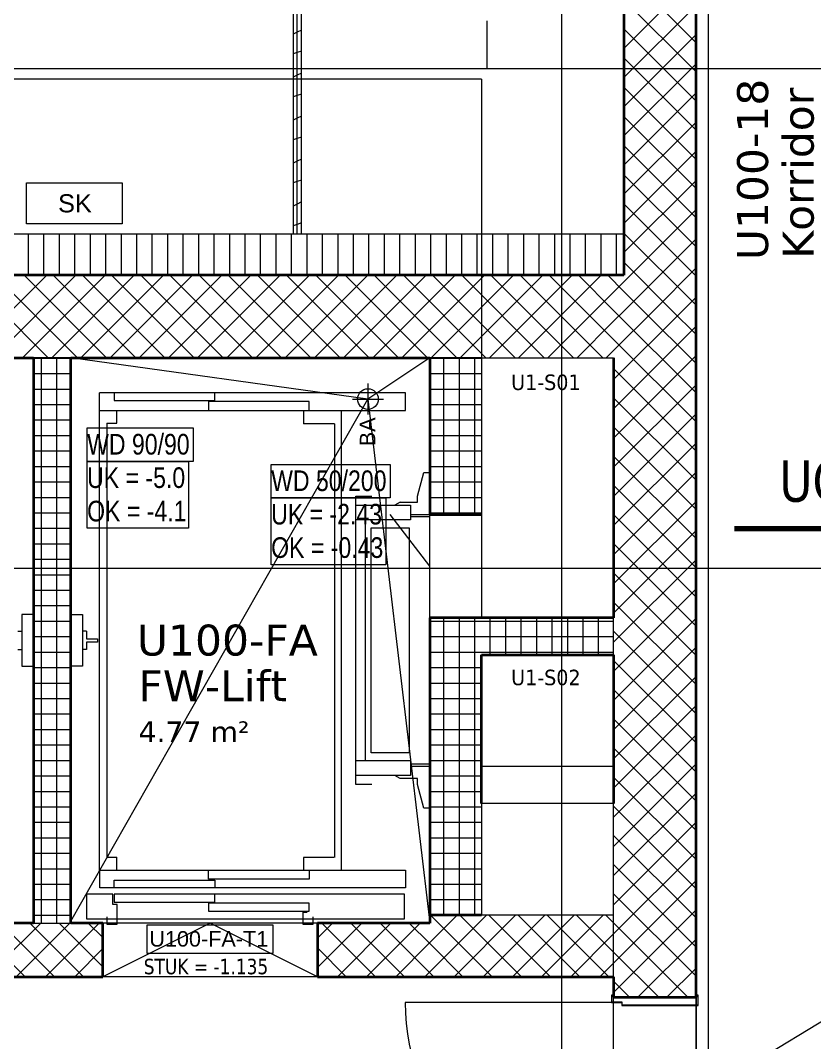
# Model space of a CAD drawing. Extents: x -1907 to 937, y -179 to 966.
# Drawn here: x -398.1 to -321.2, y 424.4 to 523.5 of the extents above; entities that cross this region are included whole.
import ezdxf
from ezdxf.lldxf.tags import DXFTag

# ---------------------------------------------------------------- set-up
doc = ezdxf.new("R2010")
doc.units = 0
doc.layers.get('0').update_dxf_attribs({"lineweight": 13})
for name, color, linetype, lineweight in [('A-____-NOTE-TEXT', 7, 'Continuous', 9), ('A-AREA-____-IDEN', 7, 'Continuous', 5), ('A-DETL-____-HDLN', 7, '_Verdeckte Linien_', 9), ('A-DETL-____-IDEN', 7, 'Continuous', 5), ('A-DETL-GENF-HDLN', 7, '_Verdeckte Linien_', 9), ('A-DOOR-____-IDEN', 7, 'Continuous', 5), ('A-DOOR-____-OTLN', 7, 'Continuous', 9), ('A-DOOR-FRAM-MCUT', 7, 'Continuous', 9), ('A-DOOR-OPNG-OTLN', 7, 'Continuous', 9), ('A-FLOR-____-OTLN', 7, 'Continuous', 9), ('A-FLOR-____-OVHD', 7, 'Strichpunkt - Fein', 9), ('A-GENM-____-IDEN', 7, 'Continuous', 5), ('A-GENM-____-OTLN', 7, 'Continuous', 9), ('A-WALL-____-MCUT', 7, 'Continuous', 35), ('A-WALL-____-PATT', 7, 'Continuous', 35), ('A-WALL-FNSH-MCUT', 7, 'Continuous', 35), ('I-WALL-____-OTLN', 7, 'Continuous', 9), ('S-GRID-____-OTLN', 7, 'Continuous', 5)]:
    doc.layers.add(name, color=color, linetype=linetype, lineweight=lineweight)
doc.layers.add('EL01_WAN_Schlaufkasten', color=1, linetype='Continuous', lineweight=13, true_color=0xff0000)
doc.layers.add('G-____-____-SYMB', color=7, linetype='Strichpunkt - Weit', lineweight=5, true_color=0x008080)
doc.styles.get("Standard").update_dxf_attribs({"font": 'arial.ttf'})
tags = doc.linetypes.add('_Rasterlinie_', pattern=[0.375, 0.2, -0.05, 0.075, -0.05]).pattern_tags.tags
tags[10:11] = [DXFTag(74, 4), DXFTag(75, 0), DXFTag(340, '0'), DXFTag(46, 1.0), DXFTag(50, 0.0), DXFTag(44, 0.0), DXFTag(45, 0.0)]
tags[8:9] = [DXFTag(74, 4), DXFTag(75, 0), DXFTag(340, '0'), DXFTag(46, 1.0), DXFTag(50, 0.0), DXFTag(44, 0.0), DXFTag(45, 0.0)]
tags[6:7] = [DXFTag(74, 4), DXFTag(75, 0), DXFTag(340, '0'), DXFTag(46, 1.0), DXFTag(50, 0.0), DXFTag(44, 0.0), DXFTag(45, 0.0)]
tags[4:5] = [DXFTag(74, 4), DXFTag(75, 0), DXFTag(340, '0'), DXFTag(46, 1.0), DXFTag(50, 0.0), DXFTag(44, 0.0), DXFTag(45, 0.0)]
tags = doc.linetypes.add('_Schnittlinie_', pattern=[0.3, 0.15, -0.05, 0.05, -0.05]).pattern_tags.tags
tags[10:11] = [DXFTag(74, 4), DXFTag(75, 0), DXFTag(340, '0'), DXFTag(46, 1.0), DXFTag(50, 0.0), DXFTag(44, 0.0), DXFTag(45, 0.0)]
tags[8:9] = [DXFTag(74, 4), DXFTag(75, 0), DXFTag(340, '0'), DXFTag(46, 1.0), DXFTag(50, 0.0), DXFTag(44, 0.0), DXFTag(45, 0.0)]
tags[6:7] = [DXFTag(74, 4), DXFTag(75, 0), DXFTag(340, '0'), DXFTag(46, 1.0), DXFTag(50, 0.0), DXFTag(44, 0.0), DXFTag(45, 0.0)]
tags[4:5] = [DXFTag(74, 4), DXFTag(75, 0), DXFTag(340, '0'), DXFTag(46, 1.0), DXFTag(50, 0.0), DXFTag(44, 0.0), DXFTag(45, 0.0)]
tags = doc.linetypes.add('_Verdeckte Linien_', pattern=[0.15, 0.1, -0.05]).pattern_tags.tags
tags[6:7] = [DXFTag(74, 4), DXFTag(75, 0), DXFTag(340, '0'), DXFTag(46, 1.0), DXFTag(50, 0.0), DXFTag(44, 0.0), DXFTag(45, 0.0)]
tags[4:5] = [DXFTag(74, 4), DXFTag(75, 0), DXFTag(340, '0'), DXFTag(46, 1.0), DXFTag(50, 0.0), DXFTag(44, 0.0), DXFTag(45, 0.0)]
tags = doc.linetypes.add('Grundrissdarstellung Sturz', pattern=[0.25, 0.15, -0.05, 0, -0.05]).pattern_tags.tags
tags[10:11] = [DXFTag(74, 4), DXFTag(75, 0), DXFTag(340, '0'), DXFTag(46, 1.0), DXFTag(50, 0.0), DXFTag(44, 0.0), DXFTag(45, 0.0)]
tags[8:9] = [DXFTag(74, 4), DXFTag(75, 0), DXFTag(340, '0'), DXFTag(46, 1.0), DXFTag(50, 0.0), DXFTag(44, 0.0), DXFTag(45, 0.0)]
tags[6:7] = [DXFTag(74, 4), DXFTag(75, 0), DXFTag(340, '0'), DXFTag(46, 1.0), DXFTag(50, 0.0), DXFTag(44, 0.0), DXFTag(45, 0.0)]
tags[4:5] = [DXFTag(74, 4), DXFTag(75, 0), DXFTag(340, '0'), DXFTag(46, 1.0), DXFTag(50, 0.0), DXFTag(44, 0.0), DXFTag(45, 0.0)]
tags = doc.linetypes.add('Strichpunkt - Fein', pattern=[0.2, 0.1, -0.05, 0, -0.05]).pattern_tags.tags
tags[10:11] = [DXFTag(74, 4), DXFTag(75, 0), DXFTag(340, '0'), DXFTag(46, 1.0), DXFTag(50, 0.0), DXFTag(44, 0.0), DXFTag(45, 0.0)]
tags[8:9] = [DXFTag(74, 4), DXFTag(75, 0), DXFTag(340, '0'), DXFTag(46, 1.0), DXFTag(50, 0.0), DXFTag(44, 0.0), DXFTag(45, 0.0)]
tags[6:7] = [DXFTag(74, 4), DXFTag(75, 0), DXFTag(340, '0'), DXFTag(46, 1.0), DXFTag(50, 0.0), DXFTag(44, 0.0), DXFTag(45, 0.0)]
tags[4:5] = [DXFTag(74, 4), DXFTag(75, 0), DXFTag(340, '0'), DXFTag(46, 1.0), DXFTag(50, 0.0), DXFTag(44, 0.0), DXFTag(45, 0.0)]
tags = doc.linetypes.add('Strichpunkt - Weit', pattern=[0.5, 0.2, -0.15, 0, -0.15]).pattern_tags.tags
tags[10:11] = [DXFTag(74, 4), DXFTag(75, 0), DXFTag(340, '0'), DXFTag(46, 1.0), DXFTag(50, 0.0), DXFTag(44, 0.0), DXFTag(45, 0.0)]
tags[8:9] = [DXFTag(74, 4), DXFTag(75, 0), DXFTag(340, '0'), DXFTag(46, 1.0), DXFTag(50, 0.0), DXFTag(44, 0.0), DXFTag(45, 0.0)]
tags[6:7] = [DXFTag(74, 4), DXFTag(75, 0), DXFTag(340, '0'), DXFTag(46, 1.0), DXFTag(50, 0.0), DXFTag(44, 0.0), DXFTag(45, 0.0)]
tags[4:5] = [DXFTag(74, 4), DXFTag(75, 0), DXFTag(340, '0'), DXFTag(46, 1.0), DXFTag(50, 0.0), DXFTag(44, 0.0), DXFTag(45, 0.0)]

# ---------------------------------------------------------------- blocks, each defined once
blk = doc.blocks.new('Referenz-A0UJ2810XE', base_point=(-1920.131, -159.413))
at = {"layer": 'A-____-NOTE-TEXT', "color": 0, "linetype": 'Continuous', "lineweight": 5, "ltscale": 0.13}
for p, q in [((-364.461, 488.25), (-364.461, 485.25)), ((-365.961, 486.75), (-362.961, 486.75))]:
    blk.add_line(p, q, dxfattribs=at)
blk.add_circle((-364.461, 486.75), 1, dxfattribs=at)
at = {"layer": 'A-DETL-____-HDLN', "color": 0, "linetype": '_Verdeckte Linien_', "ltscale": 0.13}
for p, q in [((-168.061, 518.75), (-537.761, 518.75)), ((-353.461, 517.75), (-526.791, 517.75)), ((-353.461, 517.75), (-353.461, 490.75))]:
    blk.add_line(p, q, dxfattribs=at)
at = {"layer": 'A-DETL-____-IDEN', "color": 0, "linetype": 'Continuous', "ltscale": 0.13}
blk.add_line((-352.911, 518.75), (-352.911, 523.417), dxfattribs=at)
at = {"layer": 'A-DETL-GENF-HDLN', "color": 0, "linetype": '_Verdeckte Linien_', "ltscale": 0.13}
blk.add_line((-168.061, 518.75), (-537.761, 294.75), dxfattribs=at)
at = {"layer": 'A-DOOR-____-IDEN', "color": 0, "linetype": 'Continuous', "ltscale": 0.13}
for p, q in [((-385.852, 435.786), (-373.672, 435.786)), ((-385.852, 433.006), (-385.852, 435.786)), ((-373.672, 435.786), (-373.672, 433.006)), ((-373.672, 433.006), (-385.852, 433.006))]:
    blk.add_line(p, q, dxfattribs=at)
at = {"layer": 'A-DOOR-____-OTLN', "color": 0, "linetype": 'Continuous', "ltscale": 0.13}
for p, q in [((-379.761, 435.95), (-390.161, 430.75)), ((-369.361, 430.75), (-379.761, 435.95))]:
    blk.add_line(p, q, dxfattribs=at)
at = {"layer": 'A-DOOR-____-OTLN', "color": 0, "linetype": 'Grundrissdarstellung Sturz', "ltscale": 0.13}
for p, q in [((-340.661, 407.75), (-340.661, 428.75)), ((-332.661, 407.75), (-332.661, 428.75))]:
    blk.add_line(p, q, dxfattribs=at)
at = {"layer": 'A-DOOR-FRAM-MCUT', "color": 0, "linetype": 'Continuous', "ltscale": 0.13}
for p, q in [((-340.861, 428.95), (-340.861, 428.25)), ((-340.661, 428.95), (-340.861, 428.95)), ((-340.861, 428.25), (-339.861, 428.25)), ((-340.821, 428.29), (-340.821, 428.91)), ((-340.821, 428.91), (-340.661, 428.91)), ((-339.821, 428.29), (-340.821, 428.29)), ((-340.661, 428.91), (-340.661, 428.95)), ((-339.861, 428.25), (-339.861, 427.95)), ((-339.821, 427.99), (-339.821, 428.29)), ((-332.461, 428.95), (-332.661, 428.95)), ((-332.661, 428.95), (-332.661, 428.91)), ((-332.661, 428.91), (-332.501, 428.91)), ((-332.501, 428.91), (-332.501, 427.99)), ((-332.461, 427.95), (-332.461, 428.95)), ((-339.861, 427.95), (-332.461, 427.95)), ((-332.501, 427.99), (-339.821, 427.99))]:
    blk.add_line(p, q, dxfattribs=at)
at = {"layer": 'A-DOOR-OPNG-OTLN', "color": 0, "linetype": 'Continuous', "ltscale": 0.13}
blk.add_line((-340.861, 428.25), (-360.861, 428.25), dxfattribs=at)
blk.add_ellipse((-340.861, 428.25), major_axis=(-20, 0), ratio=1, start_param=0, end_param=1.570796, dxfattribs=at)
at = {"layer": 'A-FLOR-____-OTLN', "color": 0, "linetype": 'Continuous', "ltscale": 0.13}
for p, q in [((-364.461, 486.75), (-393.261, 490.736)), ((-358.461, 490.75), (-364.461, 486.75)), ((-393.261, 436.126), (-364.461, 486.75)), ((-364.461, 486.75), (-358.461, 435.95)), ((-369.361, 435.95), (-390.161, 435.95)), ((-369.361, 430.75), (-390.161, 430.75)), ((-340.661, 428.29), (-340.661, 428.75)), ((-340.661, 408.25), (-340.661, 428.25)), ((-332.661, 428.75), (-332.661, 427.99)), ((-332.661, 427.951), (-332.661, 408.549))]:
    blk.add_line(p, q, dxfattribs=at)
at = {"layer": 'A-FLOR-____-OVHD', "color": 0, "linetype": 'Strichpunkt - Fein', "ltscale": 0.13}
blk.add_line((-331.461, 224.65), (-331.461, 555.55), dxfattribs=at)
at = {"layer": 'A-GENM-____-IDEN', "color": 0, "linetype": 'Continuous', "ltscale": 0.13}
for p, q in [((-391.677, 483.948), (-381.413, 483.948)), ((-391.677, 480.708), (-391.677, 483.948)), ((-381.413, 483.948), (-381.413, 480.708)), ((-391.677, 480.709), (-381.837, 480.709)), ((-391.677, 474.229), (-391.677, 480.709)), ((-381.413, 480.708), (-391.677, 480.708)), ((-381.837, 480.709), (-381.837, 474.229)), ((-373.842, 480.41), (-362.306, 480.41)), ((-373.842, 477.17), (-373.842, 480.41)), ((-362.306, 480.41), (-362.306, 477.17)), ((-373.842, 477.17), (-362.73, 477.17)), ((-373.842, 470.69), (-373.842, 477.17)), ((-362.306, 477.17), (-373.842, 477.17)), ((-362.73, 477.17), (-362.73, 470.69)), ((-358.461, 470.55), (-362.306, 475.55)), ((-381.837, 474.229), (-391.677, 474.229)), ((-362.73, 470.69), (-373.842, 470.69))]:
    blk.add_line(p, q, dxfattribs=at)
at = {"layer": 'A-GENM-____-OTLN', "color": 0, "linetype": 'Continuous', "ltscale": 0.13}
for p, q in [((-353.461, 490.75), (-340.661, 490.75)), ((-353.461, 490.75), (-353.461, 465.55)), ((-340.661, 490.75), (-340.661, 465.55)), ((-360.832, 487.36), (-390.465, 487.36)), ((-390.465, 441.064), (-390.465, 487.36)), ((-389.06, 487.343), (-389.06, 486.598)), ((-389.06, 486.598), (-379.306, 486.598)), ((-379.306, 486.598), (-379.306, 487.343)), ((-360.832, 485.649), (-360.832, 487.36)), ((-390.431, 485.649), (-360.832, 485.649)), ((-388.789, 484.413), (-388.789, 485.649)), ((-379.916, 486.496), (-379.916, 485.649)), ((-370.162, 486.496), (-379.916, 486.496)), ((-370.721, 485.649), (-370.721, 484.362)), ((-370.162, 485.649), (-370.162, 486.496)), ((-367.063, 485.649), (-367.063, 441.064)), ((-389.754, 484.413), (-388.789, 484.413)), ((-389.754, 484.413), (-389.754, 442.351)), ((-367.707, 484.362), (-370.721, 484.362)), ((-367.707, 484.362), (-367.707, 442.3)), ((-359.664, 477.335), (-359.054, 479.638)), ((-359.054, 479.638), (-358.461, 479.638)), ((-365.641, 477.335), (-364.083, 477.335)), ((-365.641, 449.378), (-365.641, 477.335)), ((-361.34, 476.742), (-361.848, 476.455)), ((-361.34, 476.742), (-359.664, 476.742)), ((-359.664, 476.742), (-359.664, 477.335)), ((-365.624, 476.455), (-360.324, 476.455)), ((-360.324, 476.455), (-360.324, 475.049)), ((-360.324, 475.049), (-365.624, 475.049)), ((-364.727, 475.049), (-364.727, 451.664)), ((-358.461, 475.54), (-360.324, 475.54)), ((-358.461, 475.337), (-360.324, 475.337)), ((-364.151, 474.253), (-360.476, 474.253)), ((-364.151, 452.46), (-364.151, 474.253)), ((-360.476, 474.253), (-360.476, 452.46)), ((-396.861, 465.854), (-397.998, 465.854)), ((-397.998, 465.854), (-397.998, 460.859)), ((-393.261, 465.854), (-392.125, 465.854)), ((-392.125, 465.854), (-392.125, 460.859)), ((-340.661, 465.55), (-353.461, 465.55)), ((-398.387, 464.246), (-397.998, 464.246)), ((-391.735, 464.246), (-392.125, 464.246)), ((-391.735, 464.246), (-391.735, 463.518)), ((-391.735, 463.518), (-390.669, 463.518)), ((-391.735, 463.196), (-391.735, 462.468)), ((-390.669, 463.196), (-391.735, 463.196)), ((-390.669, 463.518), (-390.669, 463.196)), ((-398.387, 462.468), (-397.998, 462.468)), ((-391.735, 462.468), (-392.125, 462.468)), ((-397.998, 460.859), (-396.861, 460.859)), ((-392.125, 460.859), (-393.261, 460.859)), ((-360.476, 452.46), (-364.151, 452.46)), ((-360.324, 451.664), (-365.624, 451.664)), ((-360.324, 451.664), (-360.324, 450.259)), ((-360.324, 451.376), (-358.461, 451.376)), ((-360.324, 451.173), (-358.461, 451.173)), ((-360.324, 450.259), (-365.624, 450.259)), ((-361.34, 449.971), (-361.848, 450.259)), ((-359.664, 449.971), (-361.34, 449.971)), ((-359.664, 449.378), (-359.664, 449.971)), ((-364.083, 449.378), (-365.641, 449.378)), ((-359.054, 447.075), (-359.664, 449.378)), ((-358.461, 447.075), (-359.054, 447.075)), ((-340.661, 447.55), (-353.461, 447.55)), ((-353.461, 447.55), (-353.461, 436.75)), ((-340.661, 436.75), (-340.661, 447.55)), ((-389.754, 442.351), (-388.789, 442.351)), ((-388.789, 441.03), (-388.789, 442.351)), ((-367.758, 442.3), (-370.721, 442.3)), ((-370.721, 442.3), (-370.721, 441.03)), ((-390.431, 439.354), (-390.431, 441.064)), ((-390.431, 441.064), (-360.832, 441.064)), ((-379.916, 440.217), (-379.916, 441.064)), ((-370.162, 441.064), (-370.162, 440.217)), ((-360.832, 441.064), (-360.832, 439.354)), ((-389.06, 439.371), (-389.06, 440.116)), ((-389.06, 440.116), (-379.306, 440.116)), ((-370.162, 440.217), (-379.916, 440.217)), ((-379.306, 440.116), (-379.306, 439.371)), ((-360.832, 439.354), (-390.431, 439.354)), ((-391.752, 438.761), (-391.752, 436.356)), ((-389.195, 438.761), (-391.752, 438.761)), ((-389.195, 437.762), (-389.195, 438.761)), ((-389.06, 438.761), (-389.06, 437.982)), ((-379.306, 438.761), (-389.06, 438.761)), ((-389.06, 437.982), (-379.306, 437.982)), ((-360.917, 438.761), (-379.306, 438.761)), ((-379.306, 437.982), (-379.306, 438.761)), ((-360.917, 436.356), (-360.917, 438.761)), ((-388.755, 437.762), (-389.195, 437.762)), ((-388.755, 435.848), (-388.755, 437.762)), ((-379.916, 437.88), (-379.916, 437.118)), ((-370.162, 437.88), (-379.916, 437.88)), ((-379.916, 437.118), (-370.162, 437.118)), ((-370.755, 437), (-370.365, 437)), ((-370.755, 437), (-370.755, 435.848)), ((-370.162, 437.118), (-370.162, 437.88)), ((-391.752, 436.356), (-360.917, 436.356)), ((-389.754, 436.56), (-389.754, 435.848)), ((-369.756, 435.848), (-369.756, 436.56)), ((-353.461, 436.75), (-340.661, 436.75)), ((-389.754, 435.848), (-388.755, 435.848)), ((-370.755, 435.848), (-369.756, 435.848))]:
    blk.add_line(p, q, dxfattribs=at)
at = {"layer": 'A-GENM-____-OTLN', "color": 0, "linetype": '_Verdeckte Linien_', "ltscale": 0.13}
for p, q in [((-340.661, 465.55), (-340.661, 490.75)), ((-353.461, 465.55), (-340.661, 465.55)), ((-340.661, 461.95), (-353.461, 461.95)), ((-353.461, 461.95), (-353.461, 451.15)), ((-340.661, 451.15), (-340.661, 461.95)), ((-353.461, 451.15), (-340.661, 451.15))]:
    blk.add_line(p, q, dxfattribs=at)
at = {"layer": 'A-WALL-____-MCUT', "color": 0, "linetype": 'Continuous', "ltscale": 0.35}
for p, q in [((-339.661, 594.15), (-339.661, 498.75)), ((-332.661, 428.75), (-332.661, 556.75)), ((-339.661, 498.75), (-467.061, 498.75)), ((-431.661, 490.75), (-396.861, 490.75)), ((-396.861, 490.75), (-396.861, 435.95)), ((-393.261, 490.75), (-358.461, 490.75)), ((-393.261, 435.95), (-393.261, 490.75)), ((-358.461, 490.75), (-358.461, 475.55)), ((-340.661, 490.75), (-340.661, 465.55)), ((-358.461, 475.55), (-353.461, 475.55)), ((-358.461, 465.55), (-358.461, 435.95)), ((-340.661, 465.55), (-358.461, 465.55)), ((-353.461, 447.55), (-353.461, 461.95)), ((-353.461, 461.95), (-340.661, 461.95)), ((-340.661, 461.95), (-340.661, 447.55)), ((-358.461, 436.75), (-353.461, 436.75)), ((-396.861, 435.95), (-399.961, 435.95)), ((-390.161, 435.95), (-393.261, 435.95)), ((-390.161, 430.75), (-390.161, 435.95)), ((-358.461, 435.95), (-369.361, 435.95)), ((-369.361, 435.95), (-369.361, 430.75)), ((-399.961, 430.75), (-390.161, 430.75)), ((-369.361, 430.75), (-340.661, 430.75)), ((-340.661, 430.75), (-340.661, 428.75)), ((-340.661, 428.75), (-332.661, 428.75))]:
    blk.add_line(p, q, dxfattribs=at)
at = {"layer": 'A-WALL-____-MCUT', "color": 0, "linetype": 'Continuous', "lineweight": 9, "ltscale": 0.13}
for p, q in [((-371.311, 502.75), (-371.311, 565.352)), ((-339.661, 502.75), (-467.061, 502.75)), ((-393.261, 490.75), (-396.861, 490.75)), ((-353.461, 490.75), (-358.461, 490.75)), ((-340.661, 461.95), (-340.661, 465.55)), ((-340.661, 430.75), (-340.661, 436.75)), ((-396.861, 435.95), (-393.261, 435.95))]:
    blk.add_line(p, q, dxfattribs=at)
at = {"layer": 'A-WALL-____-PATT', "color": 0, "linetype": 'Continuous', "lineweight": 9, "ltscale": 0.13}
for p, q in [((-332.661, 521.299), (-339.661, 528.299)), ((-339.661, 520.741), (-332.661, 527.741)), ((-332.661, 518.47), (-339.661, 525.47)), ((-339.661, 517.913), (-332.661, 524.913)), ((-371.311, 522.314), (-371.711, 522.114)), ((-370.911, 522.514), (-371.311, 522.314)), ((-332.661, 515.642), (-339.661, 522.642)), ((-339.661, 515.085), (-332.661, 522.085)), ((-371.311, 520.345), (-371.711, 520.212)), ((-370.911, 520.479), (-371.311, 520.345)), ((-332.661, 512.813), (-339.661, 519.813)), ((-339.661, 512.256), (-332.661, 519.256)), ((-370.911, 518.349), (-371.311, 518.149)), ((-371.311, 518.149), (-371.711, 517.949)), ((-370.911, 516.314), (-371.311, 516.181)), ((-332.661, 509.985), (-339.661, 516.985)), ((-339.661, 509.428), (-332.661, 516.428)), ((-371.311, 516.181), (-371.711, 516.047)), ((-371.311, 513.985), (-371.711, 513.785)), ((-370.911, 514.185), (-371.311, 513.985)), ((-332.661, 507.156), (-339.661, 514.156)), ((-339.661, 506.599), (-332.661, 513.599)), ((-371.311, 512.016), (-371.711, 511.883)), ((-370.911, 512.149), (-371.311, 512.016)), ((-332.661, 504.328), (-339.661, 511.328)), ((-339.661, 503.771), (-332.661, 510.771)), ((-371.311, 509.82), (-371.711, 509.62)), ((-370.911, 510.02), (-371.311, 509.82)), ((-332.661, 501.5), (-339.661, 508.5)), ((-371.311, 507.851), (-371.711, 507.718)), ((-370.911, 507.985), (-371.311, 507.851)), ((-339.661, 500.942), (-332.661, 507.942)), ((-371.311, 505.655), (-371.711, 505.455)), ((-370.911, 505.855), (-371.311, 505.655)), ((-332.661, 498.671), (-339.661, 505.671)), ((-339.661, 498.114), (-332.661, 505.114)), ((-371.311, 503.687), (-371.711, 503.553)), ((-370.911, 503.82), (-371.311, 503.687)), ((-397.361, 498.75), (-397.361, 502.75)), ((-395.861, 498.75), (-395.861, 502.75)), ((-394.361, 498.75), (-394.361, 502.75)), ((-392.861, 498.75), (-392.861, 502.75)), ((-391.361, 498.75), (-391.361, 502.75)), ((-389.861, 498.75), (-389.861, 502.75)), ((-388.361, 498.75), (-388.361, 502.75)), ((-386.861, 498.75), (-386.861, 502.75)), ((-385.361, 498.75), (-385.361, 502.75)), ((-383.861, 498.75), (-383.861, 502.75)), ((-382.361, 498.75), (-382.361, 502.75)), ((-380.861, 498.75), (-380.861, 502.75)), ((-379.361, 498.75), (-379.361, 502.75)), ((-377.861, 498.75), (-377.861, 502.75)), ((-376.361, 498.75), (-376.361, 502.75)), ((-374.861, 498.75), (-374.861, 502.75)), ((-373.361, 498.75), (-373.361, 502.75)), ((-371.861, 498.75), (-371.861, 502.75)), ((-370.361, 498.75), (-370.361, 502.75)), ((-368.861, 498.75), (-368.861, 502.75)), ((-367.361, 498.75), (-367.361, 502.75)), ((-365.861, 498.75), (-365.861, 502.75)), ((-364.361, 498.75), (-364.361, 502.75)), ((-362.861, 498.75), (-362.861, 502.75)), ((-361.361, 498.75), (-361.361, 502.75)), ((-359.861, 498.75), (-359.861, 502.75)), ((-358.361, 498.75), (-358.361, 502.75)), ((-356.861, 498.75), (-356.861, 502.75)), ((-355.361, 498.75), (-355.361, 502.75)), ((-353.861, 498.75), (-353.861, 502.75)), ((-352.361, 498.75), (-352.361, 502.75)), ((-350.861, 498.75), (-350.861, 502.75)), ((-349.361, 498.75), (-349.361, 502.75)), ((-347.861, 498.75), (-347.861, 502.75)), ((-346.361, 498.75), (-346.361, 502.75)), ((-344.861, 498.75), (-344.861, 502.75)), ((-343.361, 498.75), (-343.361, 502.75)), ((-341.861, 498.75), (-341.861, 502.75)), ((-340.361, 498.75), (-340.361, 502.75)), ((-332.661, 495.843), (-339.661, 502.843)), ((-339.597, 495.35), (-332.661, 502.286)), ((-334.997, 495.35), (-339.661, 500.014)), ((-336.768, 495.35), (-332.661, 499.457)), ((-403.594, 490.75), (-395.594, 498.75)), ((-395.451, 490.75), (-403.451, 498.75)), ((-400.765, 490.75), (-392.765, 498.75)), ((-392.623, 490.75), (-400.623, 498.75)), ((-397.937, 490.75), (-389.937, 498.75)), ((-389.794, 490.75), (-397.794, 498.75)), ((-395.109, 490.75), (-387.109, 498.75)), ((-386.966, 490.75), (-394.966, 498.75)), ((-392.28, 490.75), (-384.28, 498.75)), ((-384.137, 490.75), (-392.137, 498.75)), ((-389.452, 490.75), (-381.452, 498.75)), ((-381.309, 490.75), (-389.309, 498.75)), ((-386.623, 490.75), (-378.623, 498.75)), ((-378.48, 490.75), (-386.48, 498.75)), ((-383.795, 490.75), (-375.795, 498.75)), ((-375.652, 490.75), (-383.652, 498.75)), ((-380.966, 490.75), (-372.966, 498.75)), ((-372.824, 490.75), (-380.824, 498.75)), ((-378.138, 490.75), (-370.138, 498.75)), ((-369.995, 490.75), (-377.995, 498.75)), ((-375.31, 490.75), (-367.31, 498.75)), ((-367.167, 490.75), (-375.167, 498.75)), ((-372.481, 490.75), (-364.481, 498.75)), ((-364.338, 490.75), (-372.338, 498.75)), ((-369.653, 490.75), (-361.653, 498.75)), ((-361.51, 490.75), (-369.51, 498.75)), ((-366.824, 490.75), (-358.824, 498.75)), ((-358.681, 490.75), (-366.681, 498.75)), ((-363.996, 490.75), (-355.996, 498.75)), ((-355.853, 490.75), (-363.853, 498.75)), ((-361.167, 490.75), (-353.167, 498.75)), ((-353.025, 490.75), (-361.025, 498.75)), ((-358.339, 490.75), (-350.339, 498.75)), ((-350.196, 490.75), (-358.196, 498.75)), ((-355.511, 490.75), (-347.511, 498.75)), ((-347.368, 490.75), (-355.368, 498.75)), ((-352.682, 490.75), (-344.682, 498.75)), ((-344.539, 490.75), (-352.539, 498.75)), ((-349.854, 490.75), (-341.854, 498.75)), ((-341.711, 490.75), (-349.711, 498.75)), ((-340.661, 492.529), (-346.882, 498.75)), ((-340.654, 495.35), (-344.054, 498.75)), ((-339.661, 497.186), (-341.226, 498.75)), ((-347.025, 490.75), (-339.661, 498.114)), ((-337.826, 495.35), (-339.661, 497.186)), ((-333.94, 495.35), (-332.661, 496.629)), ((-340.661, 494.286), (-339.597, 495.35)), ((-340.661, 491.457), (-336.768, 495.35)), ((-340.661, 488.629), (-333.94, 495.35)), ((-332.661, 487.357), (-340.654, 495.35)), ((-332.661, 490.186), (-337.826, 495.35)), ((-332.661, 493.014), (-334.997, 495.35)), ((-344.197, 490.75), (-340.661, 494.286)), ((-340.661, 485.8), (-332.661, 493.8)), ((-332.661, 484.529), (-340.661, 492.529)), ((-396.861, 490.719), (-393.261, 490.719)), ((-396.101, 435.95), (-396.101, 490.75)), ((-394.601, 435.95), (-394.601, 490.75)), ((-358.461, 490.719), (-353.461, 490.719)), ((-357.101, 475.55), (-357.101, 490.75)), ((-355.601, 475.55), (-355.601, 490.75)), ((-354.101, 475.55), (-354.101, 490.75)), ((-341.368, 490.75), (-340.661, 491.457)), ((-340.661, 482.972), (-332.661, 490.972)), ((-332.661, 481.701), (-340.661, 489.701)), ((-396.861, 489.219), (-393.261, 489.219)), ((-358.461, 489.219), (-353.461, 489.219)), ((-396.861, 487.719), (-393.261, 487.719)), ((-358.461, 487.719), (-353.461, 487.719)), ((-340.661, 480.143), (-332.661, 488.143)), ((-332.661, 478.872), (-340.661, 486.872)), ((-396.861, 486.219), (-393.261, 486.219)), ((-358.461, 486.219), (-353.461, 486.219)), ((-396.861, 484.719), (-393.261, 484.719)), ((-358.461, 484.719), (-353.461, 484.719)), ((-340.661, 477.315), (-332.661, 485.315)), ((-332.661, 476.044), (-340.661, 484.044)), ((-396.861, 483.219), (-393.261, 483.219)), ((-358.461, 483.219), (-353.461, 483.219)), ((-396.861, 481.719), (-393.261, 481.719)), ((-358.461, 481.719), (-353.461, 481.719)), ((-340.661, 474.487), (-332.661, 482.487)), ((-332.661, 473.215), (-340.661, 481.215)), ((-396.861, 480.219), (-393.261, 480.219)), ((-358.461, 480.219), (-353.461, 480.219)), ((-340.661, 471.658), (-332.661, 479.658)), ((-396.861, 478.719), (-393.261, 478.719)), ((-358.461, 478.719), (-353.461, 478.719)), ((-332.661, 470.387), (-340.661, 478.387)), ((-396.861, 477.219), (-393.261, 477.219)), ((-358.461, 477.219), (-353.461, 477.219)), ((-340.661, 468.83), (-332.661, 476.83)), ((-396.861, 475.719), (-393.261, 475.719)), ((-358.461, 475.719), (-353.461, 475.719)), ((-332.661, 467.558), (-340.661, 475.558)), ((-396.861, 474.219), (-393.261, 474.219)), ((-340.661, 466.001), (-332.661, 474.001)), ((-396.861, 472.719), (-393.261, 472.719)), ((-332.661, 464.73), (-340.661, 472.73)), ((-396.861, 471.219), (-393.261, 471.219)), ((-340.661, 463.173), (-332.661, 471.173)), ((-396.861, 469.719), (-393.261, 469.719)), ((-332.661, 461.902), (-340.661, 469.902)), ((-396.861, 468.219), (-393.261, 468.219)), ((-340.661, 460.344), (-332.661, 468.344)), ((-396.861, 466.719), (-393.261, 466.719)), ((-332.661, 459.073), (-340.661, 467.073)), ((-396.861, 465.219), (-393.261, 465.219)), ((-358.461, 465.219), (-353.461, 465.219)), ((-357.101, 436.75), (-357.101, 465.55)), ((-355.601, 436.75), (-355.601, 465.55)), ((-354.101, 436.75), (-354.101, 465.55)), ((-353.461, 465.219), (-340.661, 465.219)), ((-352.601, 461.95), (-352.601, 465.55)), ((-351.101, 461.95), (-351.101, 465.55)), ((-349.601, 461.95), (-349.601, 465.55)), ((-348.101, 461.95), (-348.101, 465.55)), ((-346.601, 461.95), (-346.601, 465.55)), ((-345.101, 461.95), (-345.101, 465.55)), ((-343.601, 461.95), (-343.601, 465.55)), ((-342.101, 461.95), (-342.101, 465.55)), ((-340.661, 457.516), (-332.661, 465.516)), ((-332.661, 456.245), (-340.661, 464.245)), ((-396.861, 463.719), (-393.261, 463.719)), ((-358.461, 463.719), (-353.461, 463.719)), ((-353.461, 463.719), (-340.661, 463.719)), ((-396.861, 462.219), (-393.261, 462.219)), ((-358.461, 462.219), (-353.461, 462.219)), ((-353.461, 462.219), (-340.661, 462.219)), ((-340.661, 454.688), (-332.661, 462.688)), ((-332.661, 453.416), (-340.661, 461.416)), ((-396.861, 460.719), (-393.261, 460.719)), ((-358.461, 460.719), (-353.461, 460.719)), ((-340.661, 451.859), (-332.661, 459.859)), ((-396.861, 459.219), (-393.261, 459.219)), ((-358.461, 459.219), (-353.461, 459.219)), ((-332.661, 450.588), (-340.661, 458.588)), ((-396.861, 457.719), (-393.261, 457.719)), ((-358.461, 457.719), (-353.461, 457.719)), ((-340.661, 449.031), (-332.661, 457.031)), ((-396.861, 456.219), (-393.261, 456.219)), ((-358.461, 456.219), (-353.461, 456.219)), ((-332.661, 447.759), (-340.661, 455.759)), ((-396.861, 454.719), (-393.261, 454.719)), ((-358.461, 454.719), (-353.461, 454.719)), ((-340.661, 446.202), (-332.661, 454.202)), ((-396.861, 453.219), (-393.261, 453.219)), ((-358.461, 453.219), (-353.461, 453.219)), ((-332.661, 444.931), (-340.661, 452.931)), ((-396.861, 451.719), (-393.261, 451.719)), ((-358.461, 451.719), (-353.461, 451.719)), ((-340.661, 443.374), (-332.661, 451.374)), ((-396.861, 450.219), (-393.261, 450.219)), ((-358.461, 450.219), (-353.461, 450.219)), ((-332.661, 442.103), (-340.661, 450.103)), ((-396.861, 448.719), (-393.261, 448.719)), ((-358.461, 448.719), (-353.461, 448.719)), ((-340.661, 440.545), (-332.661, 448.545)), ((-396.861, 447.219), (-393.261, 447.219)), ((-358.461, 447.219), (-353.461, 447.219)), ((-332.661, 439.274), (-340.661, 447.274)), ((-396.861, 445.719), (-393.261, 445.719)), ((-358.461, 445.719), (-353.461, 445.719)), ((-340.661, 437.717), (-332.661, 445.717)), ((-396.861, 444.219), (-393.261, 444.219)), ((-358.461, 444.219), (-353.461, 444.219)), ((-332.661, 436.446), (-340.661, 444.446)), ((-396.861, 442.719), (-393.261, 442.719)), ((-358.461, 442.719), (-353.461, 442.719)), ((-340.661, 434.889), (-332.661, 442.889)), ((-396.861, 441.219), (-393.261, 441.219)), ((-358.461, 441.219), (-353.461, 441.219)), ((-332.661, 433.617), (-340.661, 441.617)), ((-340.661, 432.06), (-332.661, 440.06)), ((-396.861, 439.719), (-393.261, 439.719)), ((-358.461, 439.719), (-353.461, 439.719)), ((-396.861, 438.219), (-393.261, 438.219)), ((-358.461, 438.219), (-353.461, 438.219)), ((-332.661, 430.789), (-340.661, 438.789)), ((-340.661, 429.232), (-332.661, 437.232)), ((-396.861, 436.719), (-393.261, 436.719)), ((-358.461, 434.059), (-355.77, 436.75)), ((-358.461, 431.231), (-352.942, 436.75)), ((-352.422, 430.75), (-358.422, 436.75)), ((-356.114, 430.75), (-350.114, 436.75)), ((-349.593, 430.75), (-355.593, 436.75)), ((-353.285, 430.75), (-347.285, 436.75)), ((-346.765, 430.75), (-352.765, 436.75)), ((-350.457, 430.75), (-344.457, 436.75)), ((-343.936, 430.75), (-349.936, 436.75)), ((-347.628, 430.75), (-341.628, 436.75)), ((-341.108, 430.75), (-347.108, 436.75)), ((-340.661, 433.132), (-344.279, 436.75)), ((-340.661, 435.96), (-341.451, 436.75)), ((-399.961, 432.157), (-396.168, 435.95)), ((-394.848, 430.75), (-399.961, 435.863)), ((-398.54, 430.75), (-393.34, 435.95)), ((-392.02, 430.75), (-397.22, 435.95)), ((-395.712, 430.75), (-390.512, 435.95)), ((-390.161, 431.72), (-394.391, 435.95)), ((-390.161, 434.549), (-391.563, 435.95)), ((-369.361, 434.473), (-367.884, 435.95)), ((-369.361, 431.644), (-365.056, 435.95)), ((-363.735, 430.75), (-368.935, 435.95)), ((-367.427, 430.75), (-362.227, 435.95)), ((-360.907, 430.75), (-366.107, 435.95)), ((-364.599, 430.75), (-359.399, 435.95)), ((-358.461, 431.133), (-363.278, 435.95)), ((-358.461, 433.961), (-360.45, 435.95)), ((-333.451, 428.75), (-340.661, 435.96)), ((-361.77, 430.75), (-358.461, 434.059)), ((-344.8, 430.75), (-340.661, 434.889)), ((-338.315, 428.75), (-332.661, 434.403)), ((-397.676, 430.75), (-399.961, 433.035)), ((-392.883, 430.75), (-390.161, 433.472)), ((-366.564, 430.75), (-369.361, 433.548)), ((-355.25, 430.75), (-358.461, 433.961)), ((-336.279, 428.75), (-340.661, 433.132)), ((-341.971, 430.75), (-340.661, 432.06)), ((-358.942, 430.75), (-358.461, 431.231)), ((-358.078, 430.75), (-358.461, 431.133)), ((-335.486, 428.75), (-332.661, 431.575)), ((-339.108, 428.75), (-340.661, 430.304))]:
    blk.add_line(p, q, dxfattribs=at)
at = {"layer": 'A-WALL-FNSH-MCUT', "color": 0, "linetype": 'Continuous', "lineweight": 9, "ltscale": 0.13}
for p, q in [((-371.711, 565.352), (-371.711, 502.75)), ((-370.911, 502.75), (-370.911, 565.352))]:
    blk.add_line(p, q, dxfattribs=at)
at = {"layer": 'G-____-____-SYMB', "color": 0, "linetype": '_Schnittlinie_', "lineweight": 70, "ltscale": 0.7}
blk.add_line((-328.933, 474.192), (-310.07, 474.192), dxfattribs=at)
at = {"layer": 'I-WALL-____-OTLN', "color": 0, "linetype": 'Continuous', "ltscale": 0.13}
blk.add_line((-358.461, 465.55), (-358.461, 475.55), dxfattribs=at)
at = {"layer": 'S-GRID-____-OTLN', "color": 0, "linetype": '_Rasterlinie_', "ltscale": 0.13}
for p, q in [((-345.661, 186.65), (-345.661, 950.472)), ((-944.261, 470.35), (300.929, 470.35))]:
    blk.add_line(p, q, dxfattribs=at)
at = {"layer": 'A-____-NOTE-TEXT', "color": 0, "linetype": 'Continuous', "lineweight": 5, "ltscale": 0.13, "insert": (-365.255, 482.174), "char_height": 1.5, "attachment_point": 1, "rotation": 90}
blk.add_mtext('{\\fArial;BA}', dxfattribs=at)
at = {"layer": 'A-AREA-____-IDEN', "color": 0, "linetype": 'Continuous', "ltscale": 0.13, "char_height": 3, "attachment_point": 1, "rotation": 90}
for s, insert in [('{\\fVerdana;U100-18}', (-328.685, 500.214)), ('{\\fVerdana;Korridor}', (-324.262, 500.357))]:
    blk.add_mtext(s, dxfattribs=dict(at, insert=insert))
at = {"layer": 'A-AREA-____-IDEN', "color": 0, "linetype": 'Continuous', "ltscale": 0.13, "attachment_point": 1}
for s, insert, char_height in [('{\\W0.9;\\fVerdana;U1-S01}', (-350.584, 489.127), 1.5), ('{\\fVerdana;U100-FA}', (-386.852, 464.883), 3), ('{\\fVerdana;FW-Lift}', (-386.709, 460.46), 3), ('{\\W0.9;\\fVerdana;U1-S02}', (-350.584, 460.509), 1.5), ('{\\fVerdana;4.77 m²}', (-386.7, 455.49), 2)]:
    blk.add_mtext(s, dxfattribs=dict(at, insert=insert, char_height=char_height))
at = {"layer": 'A-DOOR-____-IDEN', "color": 0, "linetype": 'Continuous', "ltscale": 0.13, "char_height": 1.5, "attachment_point": 1}
for s, insert in [('{\\fArial;U100-FA-T1}', (-385.652, 435.168)), ('{\\W0.8;\\fVerdana;STUK = -1.135}', (-386.19, 432.487))]:
    blk.add_mtext(s, dxfattribs=dict(at, insert=insert))
at = {"layer": 'A-GENM-____-IDEN', "color": 0, "linetype": 'Continuous', "ltscale": 0.13, "char_height": 2, "attachment_point": 1}
for s, insert in [('{\\W0.8;\\fArial;WD 90/90}', (-391.677, 483.369)), ('{\\W0.8;\\fArial;UK = -5.0}', (-391.677, 480.129)), ('{\\W0.8;\\fArial;WD 50/200}', (-373.842, 479.83)), ('{\\W0.8;\\fArial;OK = -4.1}', (-391.677, 476.888)), ('{\\W0.8;\\fArial;UK = -2.43}', (-373.842, 476.591)), ('{\\W0.8;\\fArial;OK = -0.43}', (-373.842, 473.349))]:
    blk.add_mtext(s, dxfattribs=dict(at, insert=insert))
at = {"layer": 'G-____-____-SYMB', "color": 0, "linetype": 'Continuous', "ltscale": 0.13, "insert": (-324.594, 480.801), "char_height": 4, "attachment_point": 1}
blk.add_mtext('{\\W0.8;\\fVerdana;UG21}', dxfattribs=at)
blk = doc.blocks.new('Schlaufkasten Decke (multi)-A0UJ28E4XE', base_point=(-397.553, 503.725))
at = {"color": 0, "linetype": 'ByBlock', "lineweight": -2, "ltscale": 0.13}
for p, q in [((-397.553, 507.725), (-388.273, 507.725)), ((-397.553, 503.725), (-397.553, 507.725)), ((-388.273, 507.725), (-388.273, 503.725)), ((-388.273, 503.725), (-397.553, 503.725))]:
    blk.add_line(p, q, dxfattribs=at)
at = {"color": 0, "linetype": 'ByBlock', "lineweight": -2, "ltscale": 0.13, "insert": (-394.494, 506.605), "char_height": 1.76, "attachment_point": 1}
blk.add_mtext('{\\fArial;SK}', dxfattribs=at)

msp = doc.modelspace()

# ---------------------------------------------------------------- block references
at = {"color": 9, "lineweight": 25, "ltscale": 0.25, "true_color": 0xc0c0c0}
msp.add_blockref('Referenz-A0UJ2810XE', (-1920.131, -159.413), dxfattribs=at)
at = {"layer": 'EL01_WAN_Schlaufkasten', "ltscale": 0.13}
msp.add_blockref('Schlaufkasten Decke (multi)-A0UJ28E4XE', (-397.553, 503.725), dxfattribs=at)

doc.saveas('drawing.dxf')
